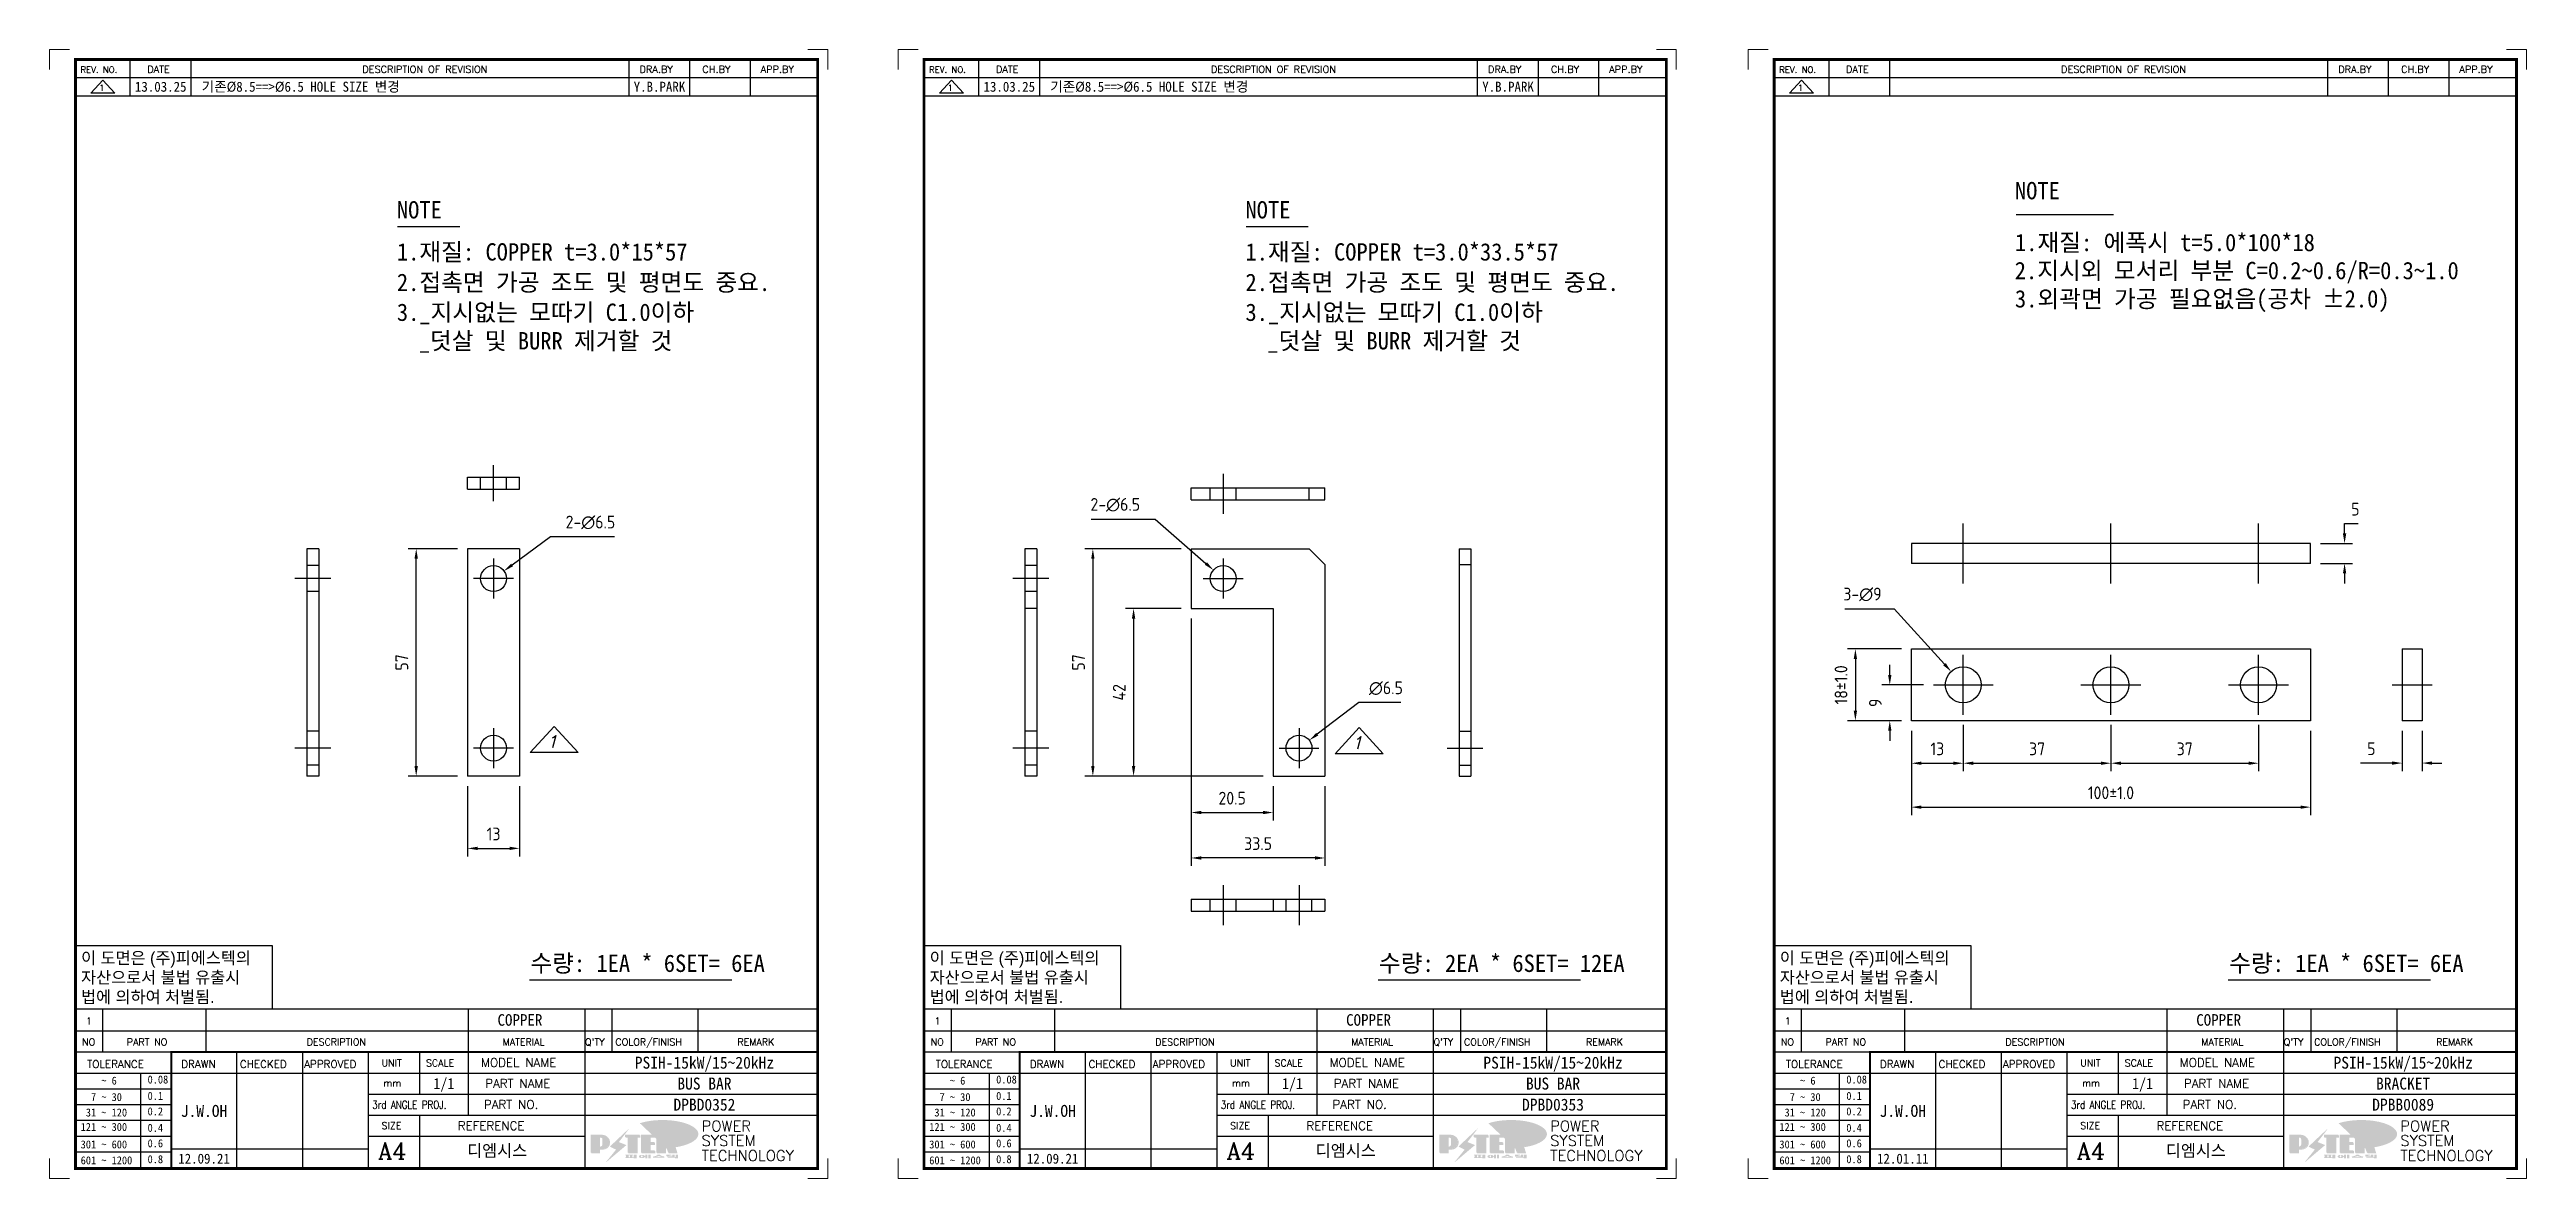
# Model space of a CAD drawing. Header units: millimetres. Extents: x 24815 to 37444, y -10619 to 6020.
# Drawn here: x 26592 to 27212, y -2443 to -2160 of the extents above; entities that cross this region are included whole.
import ezdxf
from ezdxf.enums import TextEntityAlignment as Align

# ---------------------------------------------------------------- set-up
doc = ezdxf.new("R2010")
doc.units = ezdxf.units.MM
doc.linetypes.add('CENTER', pattern=[50.8, 31.75, -6.35, 6.35, -6.35])
doc.linetypes.add('HIDDEN', pattern=[9.525, 6.35, -3.175])
for name, color, linetype in [('CEN', 1, 'CENTER'), ('H', 2, 'HIDDEN'), ('line', 3, 'Continuous')]:
    doc.layers.add(name, color=color, linetype=linetype)
doc.styles.add('h1', font='')
doc.styles.add('HAN', font='')
doc.styles.add('RC', font='ROMANC.SHX')
doc.styles.add('ROMANT', font='romant')
doc.styles.add('RT', font='ROMANT.SHX', dxfattribs={"oblique": 15})
doc.styles.get("Standard").update_dxf_attribs({"font": 'ISOCP.SHX', "bigfont": 'WHGTXT.SHX'})
doc.styles.get('h1').set_extended_font_data('New Gulim')
doc.styles.get('HAN').set_extended_font_data('GulimChe')
doc.dimstyles.new('PS-1', dxfattribs={"dimtxt": 3.2, "dimasz": 2.5, "dimexe": 2, "dimexo": 2.5, "dimgap": 2, "dimtad": 1, "dimtoh": 1, "dimrnd": 0.05, "dimzin": 12, "dimdsep": 46, "dimtxsty": 'Standard', "dimcen": 0, "dimclrt": 2, "dimazin": 3, "dimtfac": 1, "dimtofl": 0, "dimtmove": 0, "dimatfit": 3, "dimfxl": 0.18, "dimtolj": 1, "dimtzin": 0, "dimarcsym": 0})

# ---------------------------------------------------------------- blocks, each defined once
blk = doc.blocks.new('t4')
for p, q in [((0, 15.88), (49.25, 15.88)), ((0, 15.88), (0, 0)), ((49.25, 15.88), (49.25, 0)), ((0, 0), (49.25, 0))]:
    blk.add_line(p, q)
at = {"color": 1, "style": 'h1'}
for s, p in [('이 도면은 (주)피에스텍의', (1.4, 11.29)), ('자산으로서 불법 유출시', (1.4, 6.41)), ('법에 의하여 처벌됨.', (1.4, 1.52))]:
    blk.add_text(s, height=3, dxfattribs=at).set_placement(p)
blk = doc.blocks.new('no4')
at = {"color": 180}
for p, q in [((0, 5.5), (0, 0)), ((0, 5.5), (186, 5.5)), ((6.79, 5.5), (6.79, 0)), ((32.74, 0.11), (32.74, 5.5)), ((98.4, 5.5), (98.4, 0)), ((127.61, 5.5), (127.61, 0)), ((134.43, 5.5), (134.43, 0)), ((155.98, 5.5), (155.98, 0))]:
    blk.add_line(p, q, dxfattribs=at)
at = {"color": 2, "style": 'RT', "oblique": 15}
blk.add_attdef('NO', text='', height=1.74, dxfattribs=at).set_placement((3.38, 2.51), align=Align.MIDDLE_CENTER)
at = {"color": 2, "style": 'HAN'}
for tag, p in [('PART-NO', (19.76, 2.75)), ('MATERIAL', (111.38, 2.75)), ("Q'TY", (131.02, 2.75)), ('COLOR/FINISH', (145.2, 2.75)), ('REMARK', (170.76, 2.75))]:
    blk.add_attdef(tag, text='', height=2.9, dxfattribs=at).set_placement(p, align=Align.MIDDLE_CENTER)
blk.add_attdef('DESCRIPTION', text='', height=2.9, dxfattribs=at).set_placement((34.51, 2.75), align=Align.MIDDLE_LEFT)
blk = doc.blocks.new('new LOGO')
at = {"layer": 'line'}
h = blk.add_hatch(color=253, dxfattribs=at)
edge = h.paths.add_edge_path()
edge.add_ellipse((334, 86), major_axis=(-166, 0), ratio=0.39426, start_angle=111.5127, end_angle=334.469)
edge.add_ellipse((314, 81), major_axis=(-154, 0), ratio=0.40699, start_angle=121.3066, end_angle=327.7437, ccw=False)
edge.add_line((394, 28), (395, 26))
h = blk.add_hatch(color=1, dxfattribs=at)
h.paths.add_polyline_path([(41, 16), (54, 16, 1), (54, 83), (0, 83), (0, 0), (41, 0)])
h.paths.add_polyline_path([(41, 28), (41, 72), (44, 72, -0.414214), (55, 61), (55, 39, -0.414214), (44, 28)], flags=16)
h.paths.add_polyline_path([(215, 72), (227, 72), (227, 83), (160, 83), (160, 72), (172, 72), (172, 0), (215, 0)])
h.paths.add_polyline_path([(276, 37), (295, 37), (295, 49), (276, 49), (276, 72), (295, 72), (295, 83), (234, 83), (234, 0), (297, 0), (297, 11), (276, 11)])
h.paths.add_polyline_path([(347, 35), (360, 0), (400, 0), (380, 67), (400, 83), (381, 83), (347, 62), (347, 83), (305, 83), (305, 0), (347, 0)])
h = blk.add_hatch(color=250, dxfattribs=at)
h.paths.add_polyline_path([(44, 69), (47, 69, -0.129793), (52, 68, 0.221832), (44, 72), (41, 72), (41, 28), (44, 28, 0.02048), (44, 28)], flags=17)
h.paths.add_polyline_path([(44, 14), (57, 14, 0.72362), (77, 74, -0.679777), (54, 16), (41, 16), (41, 0), (3, 0), (3, -3), (44, -3)])
h.paths.add_polyline_path([(118, 14), (71, -44), (77, -40), (121, 16), (92, 29), (173, 106), (177, 111), (89, 28)])
h.paths.add_polyline_path([(163, 72), (163, 69), (172, 69), (172, 72)], flags=17)
h.paths.add_polyline_path([(218, 69), (230, 69), (230, 80), (227, 80), (227, 72), (215, 72), (215, 0), (175, 0), (175, -3), (218, -3)])
h.paths.add_polyline_path([(298, 47), (295, 47), (295, 37), (276, 37), (276, 11), (279, 11), (279, 35), (298, 35)])
h.paths.add_polyline_path([(300, 8), (297, 8), (297, 0), (237, 0), (237, -3), (300, -3)])
h.paths.add_polyline_path([(298, 80), (295, 80), (295, 72), (276, 72), (276, 49), (279, 49), (279, 69), (298, 69)])
h.paths.add_polyline_path([(350, 80), (347, 80), (347, 62), (350, 64)])
h.paths.add_polyline_path([(350, 27), (347, 35), (347, 0), (308, 0), (308, -3), (350, -3)])
h.paths.add_polyline_path([(403, 80), (397, 80), (380, 67), (400, 0), (362, 0), (363, -3), (403, -3), (383, 64)])
blk.add_hatch(color=5, dxfattribs=at).paths.add_polyline_path([(166, 35), (131, 49), (180, 113), (92, 29), (121, 16), (74, -43)])
h = blk.add_hatch(color=250, dxfattribs=at)
edge = h.paths.add_edge_path()
edge.add_ellipse((238, -18), major_axis=(-14.3, 0), ratio=0.526336, start_angle=192.2456, end_angle=269.0748)
edge.add_line((238, -10), (238, -10))
edge.add_ellipse((238, -18), major_axis=(-14.3, 0), ratio=0.526336, start_angle=270.9252, end_angle=449.0748)
edge.add_line((238, -25), (238, -25))
edge.add_ellipse((238, -18), major_axis=(-14.3, 0), ratio=0.526336, start_angle=450.9252, end_angle=527.7544)
edge.add_line((252, -19), (254, -19))
edge.add_line((254, -19), (254, -27))
edge.add_line((254, -27), (263, -27))
edge.add_line((263, -27), (263, -10))
edge.add_line((263, -10), (254, -10))
edge.add_line((254, -10), (254, -16))
edge.add_line((254, -16), (252, -16))
h.paths.add_polyline_path([(241, -16), (241, -19, -1), (234, -19), (234, -16, -1)], flags=16)
h.paths.add_polyline_path([(278, -10), (268, -10), (268, -27), (278, -27)])
h.paths.add_polyline_path([(310, -10), (310, -11, -0.157169), (289, -18), (294, -20, 0.128407), (316, -16, 0.128407), (339, -20), (343, -18, -0.157169), (322, -11), (322, -10)])
h.paths.add_polyline_path([(342, -25), (342, -22), (290, -22), (290, -25)])
h.paths.add_polyline_path([(352, -10), (352, -16, 0.414214), (354, -18), (379, -18), (379, -20), (390, -20), (390, -10), (379, -10), (379, -14), (375, -14), (375, -15), (379, -15), (379, -16), (365, -16), (365, -15), (371, -15), (371, -14), (365, -14), (365, -13), (375, -13), (375, -10)])
h.paths.add_polyline_path([(394, -10), (394, -20), (405, -20), (405, -10)])
h.paths.add_polyline_path([(405, -27), (405, -21), (357, -21), (357, -23), (392, -23), (392, -27)])
h.paths.add_polyline_path([(200, -10), (200, -22), (193, -22), (193, -13), (197, -13), (197, -10), (161, -10), (161, -13), (164, -13), (164, -22), (161, -22), (161, -25), (200, -25), (200, -27), (214, -27), (214, -10)])
h.paths.add_polyline_path([(182, -13), (176, -13), (176, -22), (182, -22)], flags=17)
blk = doc.blocks.new('format-4')
at = {"color": 3, "lineweight": 9}
for p, q in [((5, 283), (0, 283)), ((0, 278), (0, 283)), ((190, 283), (195, 283)), ((195, 278), (195, 283)), ((0, 5), (0, 0)), ((5, 0), (0, 0)), ((190, 0), (195, 0)), ((195, 5), (195, 0))]:
    blk.add_line(p, q, dxfattribs=at)
at = {"color": 180}
for p, q in [((20.24, 275.95), (20.24, 280.5)), ((35.47, 275.95), (35.47, 280.5)), ((145.22, 275.95), (145.22, 280.5)), ((160.45, 275.95), (160.45, 280.5)), ((175.61, 275.95), (175.61, 280.5)), ((6.5, 275.95), (192.5, 275.95)), ((6.5, 36.99), (192.5, 36.99)), ((6.5, 31.71), (30.48, 31.71)), ((13.29, 36.99), (13.29, 31.71)), ((39.24, 31.71), (39.24, 36.99)), ((46.96, 2.5), (46.96, 31.71)), ((63.45, 2.5), (63.45, 31.71)), ((79.94, 2.5), (79.94, 31.71)), ((92.72, 31.71), (92.72, 21.15)), ((104.9, 36.99), (104.9, 31.71)), ((104.9, 31.71), (104.9, 15.87)), ((134.11, 36.99), (134.11, 31.71)), ((134.11, 31.71), (134.11, 2.5)), ((140.93, 36.99), (140.93, 31.71)), ((162.48, 36.99), (162.48, 31.71)), ((6.5, 26.43), (30.48, 26.43)), ((22.89, 2.73), (22.89, 26.43)), ((30.48, 26.43), (192.5, 26.43)), ((6.5, 22.48), (30.48, 22.48)), ((79.94, 21.15), (192.5, 21.15)), ((6.5, 18.53), (30.48, 18.53)), ((6.5, 14.58), (30.48, 14.58)), ((79.94, 15.87), (192.5, 15.87)), ((92.72, 15.87), (92.72, 2.5)), ((6.5, 10.63), (30.48, 10.63)), ((6.5, 6.68), (30.48, 6.68)), ((30.48, 7.45), (79.94, 7.45)), ((79.94, 10.59), (134.11, 10.59))]:
    blk.add_line(p, q, dxfattribs=at)
at = {"color": 7, "const_width": 0.7}
blk.add_lwpolyline([(192.5, 2.5), (192.5, 280.5), (6.5, 280.5), (6.5, 2.5)], close=True, dxfattribs=at)
at = {"color": 7, "const_width": 0.5}
blk.add_lwpolyline([(30.48, 2.5), (30.48, 31.71), (192.5, 31.71)], dxfattribs=at)
at = {"xscale": 0.05400000000008731, "yscale": 0.05400000000008731, "zscale": 0.05400000000008731}
blk.add_blockref('new LOGO', (135.59, 6.48), dxfattribs=at)
at = {"color": 2}
for s, height, style, p in [('REV. NO.', 1.56, 'RC', (7.76, 277.15)), ('DATE', 1.788, 'RC', (24.49, 277.14)), ('DESCRIPTION OF REVISION', 1.7875, 'RC', (78.38, 277.14)), ('DRA.BY', 1.788, 'RC', (147.83, 277.14)), ('CH.BY', 1.788, 'RC', (163.59, 277.14)), ('APP.BY', 1.788, 'RC', (178.18, 277.14)), ('NO', 1.742, 'RC', (8.16, 33.33)), ('PART NO', 1.742, 'RC', (19.36, 33.33)), ('DESCRIPTION', 1.7424, 'RC', (64.43, 33.33)), ('MATERIAL', 1.742, 'RC', (113.52, 33.33)), ("Q'TY", 1.742, 'RC', (134.17, 33.33)), ('COLOR/FINISH', 1.7424, 'RC', (141.8, 33.33)), ('REMARK', 1.742, 'RC', (172.37, 33.33)), (' TOLERANCE', 1.9, 'RC', (8.11, 27.72)), ('    ~ 6', 2, 'HAN', (7.8, 23.53)), ('0.08', 2, 'HAN', (24.57, 23.81)), ('DRAWN', 1.9, 'RC', (33, 27.72)), ('CHECKED', 1.9, 'RC', (47.71, 27.72)), ('APPROVED', 1.9, 'RC', (63.8, 27.72)), ('UNIT', 1.742, 'RC', (83.19, 28.05)), ('SCALE', 1.742, 'RC', (94.32, 28.05)), ('MODEL NAME', 2.178, 'RC', (108.12, 27.96)), ('PART NAME', 2.178, 'RC', (109.17, 22.74)), ('  7 ~ 30', 2, 'HAN', (7.8, 19.41)), ('0.1', 2, 'HAN', (24.57, 19.7)), ('mm', 1.742, 'RC', (83.67, 23.06)), ('PART NO.', 2.178, 'RC', (108.84, 17.46)), ('121 ~ 300', 2, 'HAN', (7.8, 11.92)), (' 31 ~ 120', 2, 'HAN', (7.8, 15.54)), ('0.2', 2, 'HAN', (24.57, 15.82)), ('0.4', 2, 'HAN', (24.57, 11.7)), ('SIZE', 1.742, 'RC', (83.19, 12.4)), ('REFERENCE', 2.178, 'RC', (102.3, 12.14)), ('301 ~ 600', 2, 'HAN', (7.8, 7.54)), ('0.6', 2, 'HAN', (24.57, 7.82)), ('601 ~ 1200', 2, 'HAN', (7.8, 3.55)), ('0.8', 2, 'HAN', (24.57, 3.83))]:
    blk.add_text(s, height=height, dxfattribs=dict(at, style=style)).set_placement(p)
at = {"color": 2, "style": 'RC', "width": 0.8}
blk.add_text('3rd ANGLE PROJ.', height=2, dxfattribs=at).set_placement((80.87, 17.47))
at = {"style": 'ROMANT'}
for s, p in [('POWER', (163.39, 11.79)), ('TECHNOLOGY', (163.39, 4.39)), ('SYSTEM', (163.39, 8.15))]:
    blk.add_text(s, height=2.7, dxfattribs=at).set_placement(p)
at = {"color": 2, "lineweight": 30, "style": 'RC'}
blk.add_text('A4', height=4.182, dxfattribs=at).set_placement((82.3, 4.84))
at = {"style": 'HAN'}
for tag, height, p in [('SCALE', 2.7, (98.81, 23.79)), ('MODEL-NAME', 3, (164.1, 29.03)), ('PART-NAME', 3, (164.1, 23.79)), ('PART-NO', 3, (164.1, 18.51)), ('DRA-BY', 3, (38.72, 16.94)), ('CH-BY', 3, (55.21, 16.94)), ('APP-BY', 3, (71.7, 16.94)), ('DRA-DATE', 2.5, (38.72, 4.97)), ('CH-DATE', 2.5, (55.21, 4.97)), ('APP-DATE', 2.5, (71.7, 4.97)), ('관련업체', 3, (112.17, 6.99))]:
    blk.add_attdef(tag, text='', height=height, dxfattribs=at).set_placement(p, align=Align.MIDDLE_CENTER)
blk = doc.blocks.new('re4')
at = {"color": 180}
for p, q in [((0, -4.55), (0, 0)), ((13.74, -4.55), (13.74, 0)), ((28.97, -4.55), (28.97, 0)), ((138.72, -4.55), (138.72, 0)), ((153.95, -4.55), (153.95, 0)), ((169.11, -4.55), (169.11, 0)), ((0, -4.55), (186, -4.55)), ((6.87, -0.64), (3.86, -3.91)), ((9.88, -3.91), (3.86, -3.91)), ((6.87, -0.64), (9.88, -3.91))]:
    blk.add_line(p, q, dxfattribs=at)
at = {"color": 2, "style": 'RC', "oblique": 15}
blk.add_attdef('REV.NO', text='', height=1.56, dxfattribs=at).set_placement((6.59, -2.56), align=Align.MIDDLE_CENTER)
blk.add_attdef('-1', text='', height=1.56, dxfattribs=at).set_placement((9.16, -1.81), align=Align.MIDDLE_LEFT)
at = {"color": 2, "style": 'HAN'}
for tag, p in [('REV.-DATE', (21.36, -2.28)), ('DRA.BY', (146.34, -2.28)), ('CH.BY', (161.53, -2.28)), ('APP.BY', (177.55, -2.28))]:
    blk.add_attdef(tag, text='', height=2.5, dxfattribs=at).set_placement(p, align=Align.MIDDLE_CENTER)
blk.add_attdef('DESCRIPTION-OF-REVISION', text='', height=2.5, dxfattribs=at).set_placement((31.61, -2.28), align=Align.MIDDLE_LEFT)
blk = doc.blocks.new('A$C7DC944B6')
at = {"color": 32}
for p, q in [((-50, -9), (-50, 9)), ((-50, 9), (50, 9)), ((50, 9), (50, -9)), ((50, -9), (-50, -9))]:
    blk.add_line(p, q, dxfattribs=at)
for centre in [(-37, 0), (0, 0), (37, 0)]:
    blk.add_circle(centre, 4.5, dxfattribs=at)
at = {"layer": 'CEN'}
for p, q in [((-37, -7.5), (-37, 7.5)), ((0, -7.5), (0, 7.5)), ((37, -7.5), (37, 7.5)), ((-44.5, 0), (-29.5, 0)), ((-7.5, 0), (7.5, 0)), ((29.5, 0), (44.5, 0))]:
    blk.add_line(p, q, dxfattribs=at)
blk = doc.blocks.new('A$C492242FE')
at = {"color": 32}
for p, q in [((0, 9), (0, -9)), ((0, 9), (5, 9)), ((5, 9), (5, -9)), ((5, -9), (0, -9))]:
    blk.add_line(p, q, dxfattribs=at)
at = {"layer": 'CEN'}
blk.add_line((-2.5, 0), (7.5, 0), dxfattribs=at)
blk = doc.blocks.new('A$C3EEE38B8')
at = {"color": 32}
for p, q in [((-100, 5), (-100, 0)), ((0, 5), (-100, 5)), ((0, 0), (-100, 0)), ((0, 0), (0, 5))]:
    blk.add_line(p, q, dxfattribs=at)
at = {"layer": 'CEN'}
for p, q in [((-87, -5), (-87, 10)), ((-50, -5), (-50, 10)), ((-13, -5), (-13, 10))]:
    blk.add_line(p, q, dxfattribs=at)
blk = doc.blocks.new('*D860')
at = {"color": 0, "lineweight": -2, "transparency": 16777216}
for p, q in [((27052.82, -2316.83), (27052.82, -2314.33)), ((27061.24, -2319.33), (27050.82, -2319.33)), ((27055.74, -2328.33), (27050.82, -2328.33)), ((27052.82, -2330.83), (27052.82, -2333.33))]:
    blk.add_line(p, q, dxfattribs=at)
at = {"color": 0, "transparency": 16777216}
for points in [[(27052.4, -2316.83), (27053.24, -2316.83), (27052.82, -2319.33)], [(27052.4, -2330.83), (27053.24, -2330.83), (27052.82, -2328.33)]]:
    blk.add_solid(points, dxfattribs=at)
at = {"layer": 'Defpoints', "color": 0, "transparency": 16777216}
for p in [(27063.74, -2319.33), (27052.82, -2328.33), (27058.24, -2328.33)]:
    blk.add_point(p, dxfattribs=at)
at = {"color": 2, "transparency": 16777216, "insert": (27049.22, -2323.83), "char_height": 3.2, "attachment_point": 5, "rotation": 90}
blk.add_mtext('\\A1;9', dxfattribs=at)
blk = doc.blocks.new('*D861')
at = {"color": 0, "lineweight": -2, "transparency": 16777216}
for p, q in [((27055.74, -2310.33), (27042.2, -2310.33)), ((27044.2, -2312.83), (27044.2, -2325.83)), ((27055.74, -2328.33), (27042.2, -2328.33))]:
    blk.add_line(p, q, dxfattribs=at)
at = {"color": 0, "transparency": 16777216}
for points in [[(27043.79, -2312.83), (27044.62, -2312.83), (27044.2, -2310.33)], [(27043.79, -2325.83), (27044.62, -2325.83), (27044.2, -2328.33)]]:
    blk.add_solid(points, dxfattribs=at)
at = {"layer": 'Defpoints', "color": 0, "transparency": 16777216}
for p in [(27058.24, -2310.33), (27044.2, -2328.33), (27058.24, -2328.33)]:
    blk.add_point(p, dxfattribs=at)
at = {"color": 2, "transparency": 16777216, "insert": (27040.6, -2319.33), "char_height": 3.2, "attachment_point": 5, "rotation": 90}
blk.add_mtext('\\A1;18±1.0', dxfattribs=at)
blk = doc.blocks.new('*D862')
at = {"color": 0, "lineweight": -2, "transparency": 16777216}
for p, q in [((27058.24, -2330.83), (27058.24, -2340.97)), ((27071.24, -2329.33), (27071.24, -2340.97)), ((27060.74, -2338.97), (27068.74, -2338.97))]:
    blk.add_line(p, q, dxfattribs=at)
at = {"color": 0, "transparency": 16777216}
for points in [[(27060.74, -2338.56), (27060.74, -2339.39), (27058.24, -2338.97)], [(27068.74, -2338.56), (27068.74, -2339.39), (27071.24, -2338.97)]]:
    blk.add_solid(points, dxfattribs=at)
at = {"layer": 'Defpoints', "color": 0, "transparency": 16777216}
for p in [(27071.24, -2326.83), (27058.24, -2328.33), (27071.24, -2338.97)]:
    blk.add_point(p, dxfattribs=at)
at = {"color": 2, "transparency": 16777216, "insert": (27064.74, -2335.37), "char_height": 3.2, "attachment_point": 5}
blk.add_mtext('\\A1;13', dxfattribs=at)
blk = doc.blocks.new('*D863')
at = {"color": 0, "lineweight": -2, "transparency": 16777216}
for p, q in [((27071.24, -2329.33), (27071.24, -2340.97)), ((27108.24, -2329.33), (27108.24, -2340.97)), ((27073.74, -2338.97), (27105.74, -2338.97))]:
    blk.add_line(p, q, dxfattribs=at)
at = {"color": 0, "transparency": 16777216}
for points in [[(27073.74, -2338.56), (27073.74, -2339.39), (27071.24, -2338.97)], [(27105.74, -2338.56), (27105.74, -2339.39), (27108.24, -2338.97)]]:
    blk.add_solid(points, dxfattribs=at)
at = {"layer": 'Defpoints', "color": 0, "transparency": 16777216}
for p in [(27071.24, -2326.83), (27108.24, -2326.83), (27108.24, -2338.97)]:
    blk.add_point(p, dxfattribs=at)
at = {"color": 2, "transparency": 16777216, "insert": (27089.74, -2335.37), "char_height": 3.2, "attachment_point": 5}
blk.add_mtext('\\A1;37', dxfattribs=at)
blk = doc.blocks.new('*D864')
at = {"color": 0, "lineweight": -2, "transparency": 16777216}
for p, q in [((27108.24, -2329.33), (27108.24, -2340.97)), ((27145.24, -2329.33), (27145.24, -2340.97)), ((27110.74, -2338.97), (27142.74, -2338.97))]:
    blk.add_line(p, q, dxfattribs=at)
at = {"color": 0, "transparency": 16777216}
for points in [[(27110.74, -2338.56), (27110.74, -2339.39), (27108.24, -2338.97)], [(27142.74, -2338.56), (27142.74, -2339.39), (27145.24, -2338.97)]]:
    blk.add_solid(points, dxfattribs=at)
at = {"layer": 'Defpoints', "color": 0, "transparency": 16777216}
for p in [(27108.24, -2326.83), (27145.24, -2326.83), (27145.24, -2338.97)]:
    blk.add_point(p, dxfattribs=at)
at = {"color": 2, "transparency": 16777216, "insert": (27126.74, -2335.37), "char_height": 3.2, "attachment_point": 5}
blk.add_mtext('\\A1;37', dxfattribs=at)
blk = doc.blocks.new('*D865')
at = {"color": 0, "lineweight": -2, "transparency": 16777216}
for p, q in [((27058.24, -2330.83), (27058.24, -2351.98)), ((27158.24, -2330.83), (27158.24, -2351.98)), ((27060.74, -2349.98), (27155.74, -2349.98))]:
    blk.add_line(p, q, dxfattribs=at)
at = {"color": 0, "transparency": 16777216}
for points in [[(27060.74, -2349.57), (27060.74, -2350.4), (27058.24, -2349.98)], [(27155.74, -2349.57), (27155.74, -2350.4), (27158.24, -2349.98)]]:
    blk.add_solid(points, dxfattribs=at)
at = {"layer": 'Defpoints', "color": 0, "transparency": 16777216}
for p in [(27058.24, -2328.33), (27158.24, -2328.33), (27158.24, -2349.98)]:
    blk.add_point(p, dxfattribs=at)
at = {"color": 2, "transparency": 16777216, "insert": (27108.24, -2346.38), "char_height": 3.2, "attachment_point": 5}
blk.add_mtext('\\A1;100±1.0', dxfattribs=at)
blk = doc.blocks.new('*D866')
at = {"color": 0, "lineweight": -2, "transparency": 16777216}
for p, q in [((27181.19, -2330.83), (27181.19, -2340.93)), ((27186.19, -2330.83), (27186.19, -2340.93)), ((27178.69, -2338.93), (27170.78, -2338.93)), ((27188.69, -2338.93), (27191.19, -2338.93))]:
    blk.add_line(p, q, dxfattribs=at)
at = {"color": 0, "transparency": 16777216}
for points in [[(27178.69, -2338.52), (27178.69, -2339.35), (27181.19, -2338.93)], [(27188.69, -2338.52), (27188.69, -2339.35), (27186.19, -2338.93)]]:
    blk.add_solid(points, dxfattribs=at)
at = {"layer": 'Defpoints', "color": 0, "transparency": 16777216}
for p in [(27181.19, -2328.33), (27186.19, -2328.33), (27181.19, -2338.93)]:
    blk.add_point(p, dxfattribs=at)
at = {"color": 2, "transparency": 16777216, "insert": (27173.49, -2335.33), "char_height": 3.2, "attachment_point": 5}
blk.add_mtext('\\A1;5', dxfattribs=at)
blk = doc.blocks.new('*D867')
at = {"color": 0, "lineweight": -2, "transparency": 16777216}
for p, q in [((27160.74, -2283.88), (27168.78, -2283.88)), ((27166.78, -2281.38), (27166.78, -2278.88)), ((27166.78, -2278.88), (27170.19, -2278.88)), ((27160.74, -2288.88), (27168.78, -2288.88)), ((27166.78, -2291.38), (27166.78, -2293.88))]:
    blk.add_line(p, q, dxfattribs=at)
at = {"color": 0, "transparency": 16777216}
for points in [[(27166.37, -2281.38), (27167.2, -2281.38), (27166.78, -2283.88)], [(27166.37, -2291.38), (27167.2, -2291.38), (27166.78, -2288.88)]]:
    blk.add_solid(points, dxfattribs=at)
at = {"layer": 'Defpoints', "color": 0, "transparency": 16777216}
for p in [(27158.24, -2283.88), (27166.78, -2283.88), (27158.24, -2288.88)]:
    blk.add_point(p, dxfattribs=at)
at = {"color": 2, "transparency": 16777216, "insert": (27169.49, -2275.28), "char_height": 3.2, "attachment_point": 5}
blk.add_mtext('\\A1;5', dxfattribs=at)
blk = doc.blocks.new('*D868')
at = {"color": 0, "lineweight": -2, "transparency": 16777216}
for p, q in [((27041.54, -2300.26), (27053.92, -2300.26)), ((27053.92, -2300.26), (27066.53, -2314.15))]:
    blk.add_line(p, q, dxfattribs=at)
at = {"color": 0, "transparency": 16777216}
blk.add_solid([(27066.84, -2313.87), (27066.22, -2314.43), (27068.21, -2316)], dxfattribs=at)
at = {"layer": 'Defpoints', "color": 0, "transparency": 16777216}
for p in [(27068.21, -2316), (27074.26, -2322.66)]:
    blk.add_point(p, dxfattribs=at)
at = {"color": 2, "transparency": 16777216, "insert": (27045.97, -2296.66), "char_height": 3.2, "attachment_point": 5}
blk.add_mtext('\\A1;3-∅9', dxfattribs=at)
blk = doc.blocks.new('*D847')
at = {"color": 0, "lineweight": -2, "ltscale": 10, "transparency": 16777216}
for p, q in [((26696.46, -2344.69), (26696.46, -2362.31)), ((26709.46, -2344.69), (26709.46, -2362.31)), ((26698.96, -2360.31), (26706.96, -2360.31))]:
    blk.add_line(p, q, dxfattribs=at)
at = {"color": 0, "ltscale": 10, "transparency": 16777216}
for points in [[(26698.96, -2359.9), (26698.96, -2360.73), (26696.46, -2360.31)], [(26706.96, -2359.9), (26706.96, -2360.73), (26709.46, -2360.31)]]:
    blk.add_solid(points, dxfattribs=at)
at = {"layer": 'Defpoints', "color": 0, "ltscale": 10, "transparency": 16777216}
for p in [(26696.46, -2342.19), (26709.46, -2342.19), (26709.46, -2360.31)]:
    blk.add_point(p, dxfattribs=at)
at = {"color": 2, "ltscale": 10, "transparency": 16777216, "insert": (26702.96, -2356.71), "char_height": 3.2, "attachment_point": 5}
blk.add_mtext('\\A1;13', dxfattribs=at)
blk = doc.blocks.new('*D848')
at = {"color": 0, "lineweight": -2, "ltscale": 10, "transparency": 16777216}
for p, q in [((26693.96, -2285.19), (26681.57, -2285.19)), ((26683.57, -2339.69), (26683.57, -2287.69)), ((26693.96, -2342.19), (26681.57, -2342.19))]:
    blk.add_line(p, q, dxfattribs=at)
at = {"color": 0, "ltscale": 10, "transparency": 16777216}
for points in [[(26683.15, -2287.69), (26683.99, -2287.69), (26683.57, -2285.19)], [(26683.15, -2339.69), (26683.99, -2339.69), (26683.57, -2342.19)]]:
    blk.add_solid(points, dxfattribs=at)
at = {"layer": 'Defpoints', "color": 0, "ltscale": 10, "transparency": 16777216}
for p in [(26683.57, -2285.19), (26696.46, -2285.19), (26696.46, -2342.19)]:
    blk.add_point(p, dxfattribs=at)
at = {"color": 2, "ltscale": 10, "transparency": 16777216, "insert": (26679.97, -2313.69), "char_height": 3.2, "attachment_point": 5, "rotation": 90}
blk.add_mtext('\\A1;57', dxfattribs=at)
blk = doc.blocks.new('*D849')
at = {"color": 0, "lineweight": -2, "ltscale": 10, "transparency": 16777216}
for p, q in [((26717.23, -2282.21), (26707.59, -2289.29)), ((26733.25, -2282.21), (26717.23, -2282.21))]:
    blk.add_line(p, q, dxfattribs=at)
at = {"color": 0, "ltscale": 10, "transparency": 16777216}
blk.add_solid([(26707.35, -2288.95), (26707.84, -2289.62), (26705.58, -2290.77)], dxfattribs=at)
at = {"layer": 'Defpoints', "color": 0, "ltscale": 10, "transparency": 16777216}
for p in [(26700.34, -2294.61), (26705.58, -2290.77)]:
    blk.add_point(p, dxfattribs=at)
at = {"color": 2, "ltscale": 10, "transparency": 16777216, "insert": (26727.23, -2278.61), "char_height": 3.2, "attachment_point": 5}
blk.add_mtext('\\A1;2-∅6.5', dxfattribs=at)
blk = doc.blocks.new('*D850')
at = {"color": 0, "lineweight": -2, "ltscale": 10, "transparency": 16777216}
for p, q in [((26877.79, -2302.69), (26877.79, -2353.33)), ((26898.29, -2344.69), (26898.29, -2353.33)), ((26880.29, -2351.33), (26895.79, -2351.33))]:
    blk.add_line(p, q, dxfattribs=at)
at = {"color": 0, "ltscale": 10, "transparency": 16777216}
for points in [[(26880.29, -2350.91), (26880.29, -2351.74), (26877.79, -2351.33)], [(26895.79, -2350.91), (26895.79, -2351.74), (26898.29, -2351.33)]]:
    blk.add_solid(points, dxfattribs=at)
at = {"layer": 'Defpoints', "color": 0, "ltscale": 10, "transparency": 16777216}
for p in [(26877.79, -2300.19), (26898.29, -2342.19), (26898.29, -2351.33)]:
    blk.add_point(p, dxfattribs=at)
at = {"color": 2, "ltscale": 10, "transparency": 16777216, "insert": (26888.04, -2347.73), "char_height": 3.2, "attachment_point": 5}
blk.add_mtext('\\A1;20.5', dxfattribs=at)
blk = doc.blocks.new('*D851')
at = {"color": 0, "lineweight": -2, "ltscale": 10, "transparency": 16777216}
for p, q in [((26877.79, -2302.69), (26877.79, -2364.72)), ((26911.29, -2344.69), (26911.29, -2364.72)), ((26908.79, -2362.72), (26880.29, -2362.72))]:
    blk.add_line(p, q, dxfattribs=at)
at = {"color": 0, "ltscale": 10, "transparency": 16777216}
for points in [[(26880.29, -2362.3), (26880.29, -2363.14), (26877.79, -2362.72)], [(26908.79, -2362.3), (26908.79, -2363.14), (26911.29, -2362.72)]]:
    blk.add_solid(points, dxfattribs=at)
at = {"layer": 'Defpoints', "color": 0, "ltscale": 10, "transparency": 16777216}
for p in [(26877.79, -2300.19), (26911.29, -2342.19), (26877.79, -2362.72)]:
    blk.add_point(p, dxfattribs=at)
at = {"color": 2, "ltscale": 10, "transparency": 16777216, "insert": (26894.54, -2359.12), "char_height": 3.2, "attachment_point": 5}
blk.add_mtext('\\A1;33.5', dxfattribs=at)
blk = doc.blocks.new('*D819')
at = {"color": 0, "lineweight": -2, "ltscale": 10, "transparency": 16777216}
for p, q in [((26875.29, -2300.19), (26861.33, -2300.19)), ((26863.33, -2302.69), (26863.33, -2339.69)), ((26895.79, -2342.19), (26861.33, -2342.19))]:
    blk.add_line(p, q, dxfattribs=at)
at = {"color": 0, "ltscale": 10, "transparency": 16777216}
for points in [[(26862.91, -2302.69), (26863.75, -2302.69), (26863.33, -2300.19)], [(26862.91, -2339.69), (26863.75, -2339.69), (26863.33, -2342.19)]]:
    blk.add_solid(points, dxfattribs=at)
at = {"layer": 'Defpoints', "color": 0, "ltscale": 10, "transparency": 16777216}
for p in [(26877.79, -2300.19), (26863.33, -2342.19), (26898.29, -2342.19)]:
    blk.add_point(p, dxfattribs=at)
at = {"color": 2, "ltscale": 10, "transparency": 16777216, "insert": (26859.73, -2321.19), "char_height": 3.2, "attachment_point": 5, "rotation": 90}
blk.add_mtext('\\A1;42', dxfattribs=at)
blk = doc.blocks.new('*D852')
at = {"color": 0, "lineweight": -2, "ltscale": 10, "transparency": 16777216}
for p, q in [((26875.29, -2285.19), (26851.13, -2285.19)), ((26853.13, -2287.69), (26853.13, -2339.69)), ((26895.79, -2342.19), (26851.13, -2342.19))]:
    blk.add_line(p, q, dxfattribs=at)
at = {"color": 0, "ltscale": 10, "transparency": 16777216}
for points in [[(26852.71, -2287.69), (26853.54, -2287.69), (26853.13, -2285.19)], [(26852.71, -2339.69), (26853.54, -2339.69), (26853.13, -2342.19)]]:
    blk.add_solid(points, dxfattribs=at)
at = {"layer": 'Defpoints', "color": 0, "ltscale": 10, "transparency": 16777216}
for p in [(26877.79, -2285.19), (26853.13, -2342.19), (26898.29, -2342.19)]:
    blk.add_point(p, dxfattribs=at)
at = {"color": 2, "ltscale": 10, "transparency": 16777216, "insert": (26849.53, -2313.69), "char_height": 3.2, "attachment_point": 5, "rotation": 90}
blk.add_mtext('\\A1;57', dxfattribs=at)
blk = doc.blocks.new('*D853')
at = {"color": 0, "lineweight": -2, "ltscale": 10, "transparency": 16777216}
for p, q in [((26852.72, -2277.79), (26868.75, -2277.79)), ((26868.75, -2277.79), (26881.46, -2288.91))]:
    blk.add_line(p, q, dxfattribs=at)
at = {"color": 0, "ltscale": 10, "transparency": 16777216}
blk.add_solid([(26881.73, -2288.59), (26881.19, -2289.22), (26883.34, -2290.55)], dxfattribs=at)
at = {"layer": 'Defpoints', "color": 0, "ltscale": 10, "transparency": 16777216}
for p in [(26883.34, -2290.55), (26888.24, -2294.83)]:
    blk.add_point(p, dxfattribs=at)
at = {"color": 2, "ltscale": 10, "transparency": 16777216, "insert": (26858.75, -2274.19), "char_height": 3.2, "attachment_point": 5}
blk.add_mtext('\\A1;2-∅6.5', dxfattribs=at)
blk = doc.blocks.new('*D854')
at = {"color": 0, "lineweight": -2, "ltscale": 10, "transparency": 16777216}
for p, q in [((26919.77, -2323.77), (26909.36, -2331.7)), ((26930.32, -2323.77), (26919.77, -2323.77))]:
    blk.add_line(p, q, dxfattribs=at)
at = {"color": 0, "ltscale": 10, "transparency": 16777216}
blk.add_solid([(26909.11, -2331.37), (26909.61, -2332.03), (26907.37, -2333.22)], dxfattribs=at)
at = {"layer": 'Defpoints', "color": 0, "ltscale": 10, "transparency": 16777216}
for p in [(26907.37, -2333.22), (26902.2, -2337.16)]:
    blk.add_point(p, dxfattribs=at)
at = {"color": 2, "ltscale": 10, "transparency": 16777216, "insert": (26926.57, -2320.17), "char_height": 3.2, "attachment_point": 5}
blk.add_mtext('\\A1;∅6.5', dxfattribs=at)
blk = doc.blocks.new('A$C531B5473')
at = {"color": 180}
for p, q in [((3.01, 3.28), (0, 0)), ((3.01, 3.28), (6.01, 0)), ((6.01, 0), (0, 0))]:
    blk.add_line(p, q, dxfattribs=at)
at = {"color": 2, "style": 'RC', "oblique": 15}
blk.add_attdef('1', text='', height=1.56, dxfattribs=at).set_placement((2.72, 1.36), align=Align.MIDDLE_CENTER)

msp = doc.modelspace()

# ---------------------------------------------------------------- linework, layer by layer
at = {"color": 2}
for p, q in [((27084.51626, -2201.43424), (27108.87562, -2201.43424)), ((26678.90291, -2204.38508), (26694.46482, -2204.38508)), ((26891.54034, -2204.38508), (26907.10225, -2204.38508))]:
    msp.add_line(p, q, dxfattribs=at)
at = {"color": 6}
for p, q in [((26696.45783, -2270.27078), (26696.45783, -2267.27078)), ((26696.45783, -2267.27078), (26709.45783, -2267.27078)), ((26696.45783, -2270.27078), (26709.45783, -2270.27078)), ((26709.45783, -2270.27078), (26709.45783, -2267.27078)), ((26877.78921, -2272.9506), (26877.78921, -2269.9506)), ((26877.78921, -2269.9506), (26911.28921, -2269.9506)), ((26907.28921, -2272.9506), (26907.28921, -2269.9506)), ((26911.28921, -2272.9506), (26911.28921, -2269.9506)), ((26877.78921, -2272.9506), (26911.28921, -2272.9506)), ((26659.17951, -2285.19002), (26656.17951, -2285.19002)), ((26656.17951, -2285.19002), (26656.17951, -2342.19002)), ((26659.17951, -2285.19002), (26659.17951, -2342.19002)), ((26709.45783, -2285.19002), (26696.45783, -2285.19002)), ((26696.45783, -2285.19002), (26696.45783, -2342.19002)), ((26709.45783, -2285.19002), (26709.45783, -2342.19002)), ((26839.09559, -2285.19002), (26836.09559, -2285.19002)), ((26836.09559, -2285.19002), (26836.09559, -2342.19002)), ((26839.09559, -2285.19002), (26839.09559, -2342.19002)), ((26877.78921, -2285.19002), (26907.28921, -2285.19002)), ((26877.78921, -2285.19002), (26877.78921, -2300.19002)), ((26907.28921, -2285.19002), (26911.28921, -2289.19002)), ((26911.28921, -2289.19002), (26911.28921, -2342.19002)), ((26944.87846, -2285.19002), (26947.87846, -2285.19002)), ((26944.87846, -2285.19002), (26944.87846, -2342.19002)), ((26944.87846, -2289.19002), (26947.87846, -2289.19002)), ((26947.87846, -2285.19002), (26947.87846, -2342.19002)), ((26839.09559, -2300.19002), (26836.09559, -2300.19002)), ((26877.78921, -2300.19002), (26898.28921, -2300.19002)), ((26898.28921, -2300.19002), (26898.28921, -2342.19002)), ((26659.17951, -2342.19002), (26656.17951, -2342.19002)), ((26709.45783, -2342.19002), (26696.45783, -2342.19002)), ((26839.09559, -2342.19002), (26836.09559, -2342.19002)), ((26898.28921, -2342.19002), (26911.28921, -2342.19002)), ((26944.87846, -2342.19002), (26947.87846, -2342.19002)), ((26877.78921, -2373.03897), (26877.78921, -2376.03897)), ((26877.78921, -2373.03897), (26911.28921, -2373.03897)), ((26877.78921, -2376.03897), (26911.28921, -2376.03897)), ((26898.28921, -2373.03897), (26898.28921, -2376.03897)), ((26911.28921, -2373.03897), (26911.28921, -2376.03897))]:
    msp.add_line(p, q, dxfattribs=at)
for p, q in [((26711.97242, -2393.24195), (26762.6808, -2393.24195)), ((26924.60985, -2393.24195), (26975.31823, -2393.24195)), ((27137.64044, -2393.24195), (27188.34881, -2393.24195))]:
    msp.add_line(p, q)
for centre in [(26702.95783, -2292.69002), (26885.78921, -2292.69002), (26702.95783, -2335.19002), (26904.78921, -2335.19002)]:
    msp.add_circle(centre, 3.25, dxfattribs=at)
at = {"layer": 'CEN'}
for p, q in [((26702.95783, -2273.27078), (26702.95783, -2264.27078)), ((26885.78921, -2266.4506), (26885.78921, -2276.4506)), ((26702.95783, -2287.69002), (26702.95783, -2297.69002)), ((26885.78921, -2287.69002), (26885.78921, -2297.69002)), ((26662.17951, -2292.69002), (26653.17951, -2292.69002)), ((26707.95783, -2292.69002), (26697.95783, -2292.69002)), ((26842.09559, -2292.69002), (26833.09559, -2292.69002)), ((26880.78921, -2292.69002), (26890.78921, -2292.69002)), ((26702.95783, -2330.19002), (26702.95783, -2340.19002)), ((26904.78921, -2330.19002), (26904.78921, -2340.19002)), ((26662.17951, -2335.19002), (26653.17951, -2335.19002)), ((26707.95783, -2335.19002), (26697.95783, -2335.19002)), ((26842.09559, -2335.19002), (26833.09559, -2335.19002)), ((26899.78921, -2335.19002), (26909.78921, -2335.19002)), ((26941.87846, -2335.19002), (26950.87846, -2335.19002)), ((26885.78921, -2369.53897), (26885.78921, -2379.53897)), ((26904.78921, -2369.53897), (26904.78921, -2379.53897))]:
    msp.add_line(p, q, dxfattribs=at)
at = {"layer": 'H'}
for p, q in [((26699.70783, -2270.27078), (26699.70783, -2267.27078)), ((26706.20783, -2270.27078), (26706.20783, -2267.27078)), ((26882.53921, -2272.9506), (26882.53921, -2269.9506)), ((26889.03921, -2272.9506), (26889.03921, -2269.9506)), ((26659.17951, -2289.44002), (26656.17951, -2289.44002)), ((26839.09559, -2289.44002), (26836.09559, -2289.44002)), ((26659.17951, -2295.94002), (26656.17951, -2295.94002)), ((26839.09559, -2295.94002), (26836.09559, -2295.94002)), ((26659.17951, -2330.94002), (26656.17951, -2330.94002)), ((26839.09559, -2330.94002), (26836.09559, -2330.94002)), ((26944.87846, -2330.94002), (26947.87846, -2330.94002)), ((26659.17951, -2339.44002), (26656.17951, -2339.44002)), ((26839.09559, -2339.44002), (26836.09559, -2339.44002)), ((26944.87846, -2339.44002), (26947.87846, -2339.44002)), ((26882.53921, -2376.03897), (26882.53921, -2373.03897)), ((26889.03921, -2376.03897), (26889.03921, -2373.03897)), ((26901.53921, -2376.03897), (26901.53921, -2373.03897)), ((26908.03921, -2376.03897), (26908.03921, -2373.03897))]:
    msp.add_line(p, q, dxfattribs=at)

# ---------------------------------------------------------------- block references
for p, values in [((26591.6919, -2443.06184), {'관련업체': '디엠시스', 'SCALE': '1/1', 'PART-NO': 'DPBD0352', 'PART-NAME': 'BUS BAR', 'MODEL-NAME': 'PSIH-15kW/15~20kHz', 'DRA-BY': 'J.W.OH', 'DRA-DATE': '12.09.21'}), ((26804.32933, -2443.06184), {'관련업체': '디엠시스', 'SCALE': '1/1', 'PART-NO': 'DPBD0353', 'PART-NAME': 'BUS BAR', 'MODEL-NAME': 'PSIH-15kW/15~20kHz', 'DRA-BY': 'J.W.OH', 'DRA-DATE': '12.09.21'}), ((27017.35992, -2443.06184), {'관련업체': '디엠시스', 'SCALE': '1/1', 'PART-NO': 'DPBB0089', 'PART-NAME': 'BRACKET', 'MODEL-NAME': 'PSIH-15kW/15~20kHz', 'DRA-BY': 'J.W.OH', 'DRA-DATE': '12.01.11'})]:
    msp.add_blockref('format-4', p).add_auto_attribs(values)
ref = msp.add_blockref('re4', (26598.1919, -2167.11184))
ref.add_attrib('DRA.BY', 'Y.B.PARK', dxfattribs={"color": 2, "height": 2.5, "style": 'HAN'}).set_placement((26744.52784, -2169.38684), align=Align.MIDDLE_CENTER)
ref.add_attrib('DESCRIPTION-OF-REVISION', '기존%%C8.5==>%%C6.5 HOLE SIZE 변경', dxfattribs={"color": 2, "height": 2.5, "style": 'HAN'}).set_placement((26629.8045, -2169.38684), align=Align.MIDDLE_LEFT)
ref.add_attrib('REV.-DATE', '13.03.25', dxfattribs={"color": 2, "height": 2.5, "style": 'HAN'}).set_placement((26619.55021, -2169.38684), align=Align.MIDDLE_CENTER)
ref.add_attrib('REV.NO', '1', dxfattribs={"color": 2, "height": 1.56, "style": 'RC'}).set_placement((26604.78031, -2169.66916), align=Align.MIDDLE_CENTER)
ref = msp.add_blockref('re4', (26810.82933, -2167.11184))
ref.add_attrib('DRA.BY', 'Y.B.PARK', dxfattribs={"color": 2, "height": 2.5, "style": 'HAN'}).set_placement((26957.16526, -2169.38684), align=Align.MIDDLE_CENTER)
ref.add_attrib('DESCRIPTION-OF-REVISION', '기존%%C8.5==>%%C6.5 HOLE SIZE 변경', dxfattribs={"color": 2, "height": 2.5, "style": 'HAN'}).set_placement((26842.44192, -2169.38684), align=Align.MIDDLE_LEFT)
ref.add_attrib('REV.-DATE', '13.03.25', dxfattribs={"color": 2, "height": 2.5, "style": 'HAN'}).set_placement((26832.18763, -2169.38684), align=Align.MIDDLE_CENTER)
ref.add_attrib('REV.NO', '1', dxfattribs={"color": 2, "height": 1.56, "style": 'RC'}).set_placement((26817.41774, -2169.66916), align=Align.MIDDLE_CENTER)
ref = msp.add_blockref('re4', (27023.85992, -2167.11184))
ref.add_attrib('REV.NO', '1', dxfattribs={"color": 2, "height": 1.56, "style": 'RC'}).set_placement((27030.44832, -2169.66916), align=Align.MIDDLE_CENTER)
for name, p in [('A$C3EEE38B8', (27158.23536, -2288.88073)), ('A$C7DC944B6', (27108.23536, -2319.327)), ('A$C492242FE', (27181.19257, -2319.327)), ('t4', (26598.1919, -2400.5676)), ('t4', (26810.82933, -2400.5676)), ('t4', (27023.85992, -2400.5676))]:
    msp.add_blockref(name, p)
at = {"ltscale": 10, "xscale": 2, "yscale": 2, "zscale": 2}
for p in [(26712.15805, -2336.28401), (26913.84932, -2336.58611)]:
    msp.add_blockref('A$C531B5473', p, dxfattribs=at).add_auto_attribs({'1': '1'})
ref = msp.add_blockref('no4', (26598.1919, -2406.0676))
ref.add_attrib('MATERIAL', 'COPPER', dxfattribs={"color": 2, "height": 2.9, "style": 'HAN'}).set_placement((26709.56706, -2403.3176), align=Align.MIDDLE_CENTER)
ref.add_attrib('NO', '1', dxfattribs={"color": 2, "height": 1.74, "style": 'RT'}).set_placement((26601.57642, -2403.56071), align=Align.MIDDLE_CENTER)
ref = msp.add_blockref('no4', (26810.82933, -2406.0676))
ref.add_attrib('MATERIAL', 'COPPER', dxfattribs={"color": 2, "height": 2.9, "style": 'HAN'}).set_placement((26922.20449, -2403.3176), align=Align.MIDDLE_CENTER)
ref.add_attrib('NO', '1', dxfattribs={"color": 2, "height": 1.74, "style": 'RT'}).set_placement((26814.21385, -2403.56071), align=Align.MIDDLE_CENTER)
ref = msp.add_blockref('no4', (27023.85992, -2406.0676))
ref.add_attrib('MATERIAL', 'COPPER', dxfattribs={"color": 2, "height": 2.9, "style": 'HAN'}).set_placement((27135.23507, -2403.3176), align=Align.MIDDLE_CENTER)
ref.add_attrib('NO', '1', dxfattribs={"color": 2, "height": 1.74, "style": 'RT'}).set_placement((27027.24444, -2403.56071), align=Align.MIDDLE_CENTER)

# ---------------------------------------------------------------- texts
at = {"color": 2, "style": 'HAN'}
for s, p in [('NOTE', (27084.18373, -2197.61471)), ('NOTE', (26678.73186, -2202.4203)), ('NOTE', (26891.36928, -2202.4203)), ('1.재질: COPPER t=3.0*15*57', (26678.73186, -2212.96555)), ('1.재질: COPPER t=3.0*33.5*57', (26891.36928, -2212.96555)), ('1.재질: 에폭시 t=5.0*100*18', (27084.18373, -2210.60704)), ('2.접촉면 가공 조도 및 평면도 중요.', (26678.73186, -2220.5956)), ('2.접촉면 가공 조도 및 평면도 중요.', (26891.36928, -2220.5956)), ('2.지시외 모서리 부분 C=0.2~0.6/R=0.3~1.0', (27084.13786, -2217.63922)), ('3.외곽면 가공 필요없음(공차 %%P2.0)', (27084.18373, -2224.72344)), ('3._지시없는 모따기 C1.0이하', (26678.73186, -2228.09444)), ('3._지시없는 모따기 C1.0이하', (26891.36928, -2228.09444)), ('_덧살 및 BURR 제거할 것', (26684.20346, -2235.24439)), ('_덧살 및 BURR 제거할 것', (26896.84089, -2235.24439)), ('수량: 1EA * 6SET= 6EA', (26712.1711, -2391.2914)), ('수량: 2EA * 6SET= 12EA', (26924.80852, -2391.2914)), ('수량: 1EA * 6SET= 6EA', (27137.83911, -2391.2914))]:
    msp.add_text(s, height=4.35456, dxfattribs=at).set_placement(p)

# ---------------------------------------------------------------- dimensions: what is measured, and where the dimension line sits
at = {"ltscale": 10}
for p1, p2, picture, middle in [((26700.33824, -2294.61363), (26705.57742, -2290.76642), '*D849', (26727.22501, -2282.21342)), ((26888.23606, -2294.82905), (26883.34236, -2290.551), '*D853', (26858.75009, -2277.79452))]:
    dim = msp.add_diameter_dim_2p(p1=p1, p2=p2, text='2-<>', dimstyle='PS-1', dxfattribs=at)
    dim.commit()
    dim.dimension.update_dxf_attribs({"geometry": picture, "text_midpoint": middle, "dimtype": 163})
for base, p1, p2, picture, middle in [((27166.7822, -2283.88073), (27158.23536, -2288.88073), (27158.23536, -2283.88073), '*D867', (27169.48847, -2275.28073)), ((27052.82146, -2328.327), (27063.73536, -2319.327), (27058.23536, -2328.327), '*D860', (27049.22146, -2323.827))]:
    dim = msp.add_linear_dim(base=base, p1=p1, p2=p2, angle=90, dimstyle='PS-1')
    dim.commit()
    dim.dimension.update_dxf_attribs({"geometry": picture, "text_midpoint": middle})
for base, p1, p2, picture, middle in [((26683.57166, -2285.19002), (26696.45783, -2342.19002), (26696.45783, -2285.19002), '*D848', (26679.97166, -2313.69002)), ((26853.12782, -2342.19002), (26877.78921, -2285.19002), (26898.28921, -2342.19002), '*D852', (26849.52782, -2313.69002)), ((26863.3314, -2342.19002), (26877.78921, -2300.19002), (26898.28921, -2342.19002), '*D819', (26859.73108, -2321.19002))]:
    dim = msp.add_linear_dim(base=base, p1=p1, p2=p2, angle=90, dimstyle='PS-1', dxfattribs=at)
    dim.commit()
    dim.dimension.update_dxf_attribs({"geometry": picture, "text_midpoint": middle})
dim = msp.add_diameter_dim_2p(p1=(27074.26111, -2322.6579), p2=(27068.20961, -2315.99611), text='3-<>', dimstyle='PS-1')
dim.commit()
dim.dimension.update_dxf_attribs({"geometry": '*D868', "text_midpoint": (27045.97478, -2300.26277), "dimtype": 163})
for base, p1, p2, picture, middle in [((26898.28921, -2351.32731), (26877.78921, -2300.19002), (26898.28921, -2342.19002), '*D850', (26888.03921, -2347.727)), ((26877.78921, -2362.72118), (26911.28921, -2342.19002), (26877.78921, -2300.19002), '*D851', (26894.53921, -2359.12118)), ((26709.45783, -2360.31381), (26696.45783, -2342.19002), (26709.45783, -2342.19002), '*D847', (26702.95783, -2356.71381))]:
    dim = msp.add_linear_dim(base=base, p1=p1, p2=p2, dimstyle='PS-1', dxfattribs=at)
    dim.commit()
    dim.dimension.update_dxf_attribs({"geometry": picture, "text_midpoint": middle})
dim = msp.add_linear_dim(base=(27044.20199, -2328.327), p1=(27058.23536, -2310.327), p2=(27058.23536, -2328.327), angle=90, dimstyle='PS-1', override={"dimtol": 1, "dimtp": 1, "dimtm": 1, "dimtdec": 1})
dim.commit()
dim.dimension.update_dxf_attribs({"geometry": '*D861', "text_midpoint": (27040.60199, -2319.327)})
dim = msp.add_diameter_dim_2p(p1=(26902.20484, -2337.16069), p2=(26907.37358, -2333.21936), dimstyle='PS-1', dxfattribs=at)
dim.commit()
dim.dimension.update_dxf_attribs({"geometry": '*D854', "text_midpoint": (26926.57017, -2323.76657), "dimtype": 163})
for base, p1, p2, picture, middle in [((27071.23536, -2338.97455), (27058.23536, -2328.327), (27071.23536, -2326.827), '*D862', (27064.73536, -2335.37455)), ((27108.23536, -2338.97455), (27071.23536, -2326.827), (27108.23536, -2326.827), '*D863', (27089.73536, -2335.37455)), ((27145.23536, -2338.97455), (27108.23536, -2326.827), (27145.23536, -2326.827), '*D864', (27126.73536, -2335.37455)), ((27181.19257, -2338.93318), (27186.19257, -2328.327), (27181.19257, -2328.327), '*D866', (27173.48629, -2335.33318))]:
    dim = msp.add_linear_dim(base=base, p1=p1, p2=p2, dimstyle='PS-1')
    dim.commit()
    dim.dimension.update_dxf_attribs({"geometry": picture, "text_midpoint": middle})
dim = msp.add_linear_dim(base=(27158.23536, -2349.98244), p1=(27058.23536, -2328.327), p2=(27158.23536, -2328.327), dimstyle='PS-1', override={"dimgap": 2, "dimtol": 1, "dimlim": 0, "dimtp": 1, "dimtm": 1, "dimtdec": 1})
dim.commit()
dim.dimension.update_dxf_attribs({"geometry": '*D865', "text_midpoint": (27108.23536, -2346.38244)})

doc.saveas('drawing.dxf')
